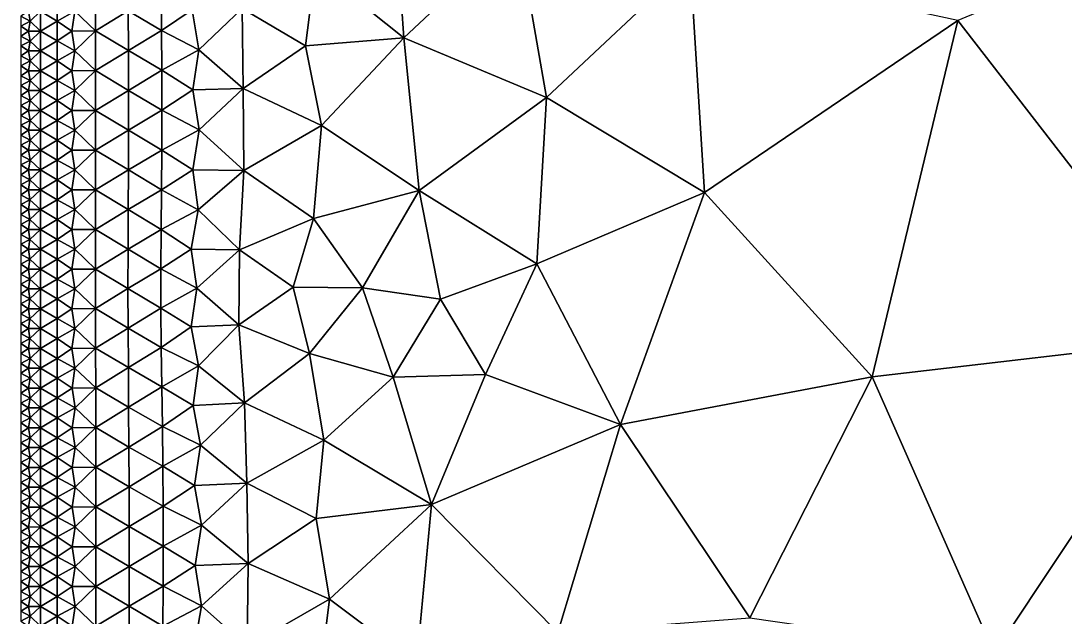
# Model space of a CAD drawing. Header units: metres. Extents: x 0 to 72, y -280 to 0.
# Drawn here: x 0.02 to 21.11, y -210.06 to -198.03 of the extents above; entities that cross this region are included whole.
import ezdxf

# ---------------------------------------------------------------- set-up
doc = ezdxf.new("R2010")
doc.units = ezdxf.units.M

msp = doc.modelspace()

# ---------------------------------------------------------------- linework, layer by layer
at = {"layer": 'layer', "color": 0}
for points in [[(23.9124, -204.431), (27.598, -194.419), (18.9429, -198.024)], [(7.56237, -195.671), (5.97104, -196.946), (7.75063, -198.374)], [(7.75063, -198.374), (10.0519, -196.216), (7.56237, -195.671)], [(10.6364, -199.576), (10.0519, -196.216), (7.75063, -198.374)], [(10.6364, -199.576), (13.5337, -196.853), (10.0519, -196.216)], [(5.97104, -196.946), (4.48562, -197.781), (5.76641, -198.533)], [(5.97104, -196.946), (5.76641, -198.533), (7.75063, -198.374)], [(13.825, -201.492), (13.5337, -196.853), (10.6364, -199.576)], [(13.825, -201.492), (18.9429, -198.024), (13.5337, -196.853)], [(1.52872, -197.43), (1.11137, -197.833), (1.52954, -198.232)], [(1.52872, -197.43), (1.52954, -198.232), (2.18939, -197.826)], [(2.8577, -197.417), (2.18939, -197.826), (2.86152, -198.221)], [(2.8577, -197.417), (2.86152, -198.221), (3.47986, -197.808)], [(0.751328, -197.633), (0.418155, -197.834), (0.751401, -198.034)], [(0.751328, -197.633), (0.751401, -198.034), (1.11137, -197.833)], [(3.47986, -197.808), (2.86152, -198.221), (3.6125, -198.61)], [(3.47986, -197.808), (3.6125, -198.61), (4.48562, -197.781)], [(4.48562, -197.781), (3.6125, -198.61), (4.51229, -199.396)], [(4.48562, -197.781), (4.51229, -199.396), (5.76641, -198.533)], [(0.173582, -197.834), (0.02, -197.934), (0.204108, -198.034)], [(0.02, -197.934), (0.02, -198.135), (0.204108, -198.034)], [(0.173582, -197.834), (0.204108, -198.034), (0.418155, -197.834)], [(0.418155, -197.834), (0.204108, -198.034), (0.418182, -198.234)], [(0.418155, -197.834), (0.418182, -198.234), (0.751401, -198.034)], [(1.11137, -197.833), (0.751401, -198.034), (1.05176, -198.234)], [(1.11137, -197.833), (1.05176, -198.234), (1.52954, -198.232)], [(2.18939, -197.826), (1.52954, -198.232), (2.19108, -198.629)], [(2.18939, -197.826), (2.19108, -198.629), (2.86152, -198.221)], [(17.2107, -205.214), (18.9429, -198.024), (13.825, -201.492)], [(23.9124, -204.431), (18.9429, -198.024), (17.2107, -205.214)], [(0.204108, -198.034), (0.02, -198.135), (0.17359, -198.235)], [(0.02, -198.135), (0.02, -198.335), (0.17359, -198.235)], [(0.17359, -198.235), (0.02, -198.335), (0.204118, -198.435)], [(0.204108, -198.034), (0.17359, -198.235), (0.418182, -198.234)], [(0.17359, -198.235), (0.204118, -198.435), (0.418182, -198.234)], [(0.418182, -198.234), (0.204118, -198.435), (0.418204, -198.635)], [(0.751401, -198.034), (0.418182, -198.234), (0.75147, -198.434)], [(0.418182, -198.234), (0.418204, -198.635), (0.75147, -198.434)], [(0.751401, -198.034), (0.75147, -198.434), (1.05176, -198.234)], [(1.05176, -198.234), (0.75147, -198.434), (1.11168, -198.634)], [(1.05176, -198.234), (1.11168, -198.634), (1.52954, -198.232)], [(1.52954, -198.232), (1.11168, -198.634), (1.53008, -199.033)], [(1.52954, -198.232), (1.53008, -199.033), (2.19108, -198.629)], [(2.86152, -198.221), (2.19108, -198.629), (2.86453, -199.025)], [(2.86152, -198.221), (2.86453, -199.025), (3.6125, -198.61)], [(0.02, -198.335), (0.02, -198.535), (0.204118, -198.435)], [(0.204118, -198.435), (0.02, -198.535), (0.173597, -198.635)], [(0.204118, -198.435), (0.173597, -198.635), (0.418204, -198.635)], [(0.75147, -198.434), (0.418204, -198.635), (0.751516, -198.835)], [(0.75147, -198.434), (0.751516, -198.835), (1.11168, -198.634)], [(5.76641, -198.533), (6.09398, -200.139), (7.75063, -198.374)], [(8.06078, -201.453), (7.75063, -198.374), (6.09398, -200.139)], [(8.06078, -201.453), (10.6364, -199.576), (7.75063, -198.374)], [(0.02, -198.535), (0.02, -198.735), (0.173597, -198.635)], [(0.173597, -198.635), (0.02, -198.735), (0.204125, -198.835)], [(0.173597, -198.635), (0.204125, -198.835), (0.418204, -198.635)], [(0.418204, -198.635), (0.204125, -198.835), (0.418218, -199.035)], [(0.418204, -198.635), (0.418218, -199.035), (0.751516, -198.835)], [(1.11168, -198.634), (0.751516, -198.835), (1.05196, -199.035)], [(1.11168, -198.634), (1.05196, -199.035), (1.53008, -199.033)], [(2.19108, -198.629), (1.53008, -199.033), (2.19218, -199.432)], [(2.19108, -198.629), (2.19218, -199.432), (2.86453, -199.025)], [(3.6125, -198.61), (2.86453, -199.025), (3.49122, -199.42)], [(3.6125, -198.61), (3.49122, -199.42), (4.51229, -199.396)], [(5.76641, -198.533), (4.51229, -199.396), (6.09398, -200.139)], [(0.02, -198.735), (0.02, -198.935), (0.204125, -198.835)], [(0.204125, -198.835), (0.02, -198.935), (0.173601, -199.035)], [(0.204125, -198.835), (0.173601, -199.035), (0.418218, -199.035)], [(0.751516, -198.835), (0.418218, -199.035), (0.751548, -199.235)], [(0.751516, -198.835), (0.751548, -199.235), (1.05196, -199.035)], [(0.02, -198.935), (0.02, -199.135), (0.173601, -199.035)], [(0.173601, -199.035), (0.02, -199.135), (0.204129, -199.235)], [(0.173601, -199.035), (0.204129, -199.235), (0.418218, -199.035)], [(0.418218, -199.035), (0.204129, -199.235), (0.418224, -199.435)], [(0.418218, -199.035), (0.418224, -199.435), (0.751548, -199.235)], [(1.05196, -199.035), (0.751548, -199.235), (1.11183, -199.435)], [(1.05196, -199.035), (1.11183, -199.435), (1.53008, -199.033)], [(1.53008, -199.033), (1.11183, -199.435), (1.53023, -199.835)], [(1.53008, -199.033), (1.53023, -199.835), (2.19218, -199.432)], [(2.86453, -199.025), (2.19218, -199.432), (2.8665, -199.83)], [(2.86453, -199.025), (2.8665, -199.83), (3.49122, -199.42)], [(0.02, -199.135), (0.02, -199.335), (0.204129, -199.235)], [(0.204129, -199.235), (0.02, -199.335), (0.173602, -199.436)], [(0.204129, -199.235), (0.173602, -199.436), (0.418224, -199.435)], [(0.751548, -199.235), (0.418224, -199.435), (0.751552, -199.635)], [(0.751548, -199.235), (0.751552, -199.635), (1.11183, -199.435)], [(0.02, -199.335), (0.02, -199.536), (0.173602, -199.436)], [(0.173602, -199.436), (0.02, -199.536), (0.204129, -199.636)], [(0.173602, -199.436), (0.204129, -199.636), (0.418224, -199.435)], [(0.418224, -199.435), (0.204129, -199.636), (0.418218, -199.836)], [(0.418224, -199.435), (0.418218, -199.836), (0.751552, -199.635)], [(1.11183, -199.435), (0.751552, -199.635), (1.05199, -199.835)], [(1.11183, -199.435), (1.05199, -199.835), (1.53023, -199.835)], [(2.19218, -199.432), (1.53023, -199.835), (2.19219, -200.234)], [(2.19218, -199.432), (2.19219, -200.234), (2.8665, -199.83)], [(3.49122, -199.42), (2.8665, -199.83), (3.62178, -200.228)], [(3.49122, -199.42), (3.62178, -200.228), (4.51229, -199.396)], [(4.51229, -199.396), (3.62178, -200.228), (4.52522, -201.046)], [(4.51229, -199.396), (4.52522, -201.046), (6.09398, -200.139)], [(0.02, -199.536), (0.02, -199.736), (0.204129, -199.636)], [(0.204129, -199.636), (0.02, -199.736), (0.1736, -199.836)], [(0.204129, -199.636), (0.1736, -199.836), (0.418218, -199.836)], [(0.751552, -199.635), (0.418218, -199.836), (0.751525, -200.036)], [(0.751552, -199.635), (0.751525, -200.036), (1.05199, -199.835)], [(10.4416, -202.934), (10.6364, -199.576), (8.06078, -201.453)], [(10.4416, -202.934), (13.825, -201.492), (10.6364, -199.576)], [(0.02, -199.736), (0.02, -199.936), (0.1736, -199.836)], [(0.1736, -199.836), (0.02, -199.936), (0.204123, -200.036)], [(0.1736, -199.836), (0.204123, -200.036), (0.418218, -199.836)], [(0.418218, -199.836), (0.204123, -200.036), (0.418198, -200.236)], [(0.418218, -199.836), (0.418198, -200.236), (0.751525, -200.036)], [(1.05199, -199.835), (0.751525, -200.036), (1.11174, -200.236)], [(1.05199, -199.835), (1.11174, -200.236), (1.53023, -199.835)], [(1.53023, -199.835), (1.11174, -200.236), (1.52977, -200.636)], [(1.53023, -199.835), (1.52977, -200.636), (2.19219, -200.234)], [(2.8665, -199.83), (2.19219, -200.234), (2.86562, -200.635)], [(2.8665, -199.83), (2.86562, -200.635), (3.62178, -200.228)], [(0.02, -199.936), (0.02, -200.136), (0.204123, -200.036)], [(0.204123, -200.036), (0.02, -200.136), (0.173593, -200.236)], [(0.204123, -200.036), (0.173593, -200.236), (0.418198, -200.236)], [(0.751525, -200.036), (0.418198, -200.236), (0.751465, -200.436)], [(0.751525, -200.036), (0.751465, -200.436), (1.11174, -200.236)], [(0.02, -200.136), (0.02, -200.336), (0.173593, -200.236)], [(0.173593, -200.236), (0.02, -200.336), (0.204112, -200.436)], [(0.02, -200.336), (0.02, -200.536), (0.204112, -200.436)], [(0.173593, -200.236), (0.204112, -200.436), (0.418198, -200.236)], [(0.418198, -200.236), (0.204112, -200.436), (0.418164, -200.636)], [(0.418198, -200.236), (0.418164, -200.636), (0.751465, -200.436)], [(1.11174, -200.236), (0.751465, -200.436), (1.05178, -200.636)], [(1.11174, -200.236), (1.05178, -200.636), (1.52977, -200.636)], [(2.19219, -200.234), (1.52977, -200.636), (2.1904, -201.036)], [(2.19219, -200.234), (2.1904, -201.036), (2.86562, -200.635)], [(3.62178, -200.228), (2.86562, -200.635), (3.49078, -201.038)], [(3.62178, -200.228), (3.49078, -201.038), (4.52522, -201.046)], [(6.09398, -200.139), (4.52522, -201.046), (5.93014, -202.019)], [(6.09398, -200.139), (5.93014, -202.019), (8.06078, -201.453)], [(0.204112, -200.436), (0.02, -200.536), (0.173582, -200.636)], [(0.02, -200.536), (0.02, -200.737), (0.173582, -200.636)], [(0.204112, -200.436), (0.173582, -200.636), (0.418164, -200.636)], [(0.751465, -200.436), (0.418164, -200.636), (0.751366, -200.837)], [(0.751465, -200.436), (0.751366, -200.837), (1.05178, -200.636)], [(0.173582, -200.636), (0.02, -200.737), (0.204095, -200.837)], [(0.02, -200.737), (0.02, -200.937), (0.204095, -200.837)], [(0.173582, -200.636), (0.204095, -200.837), (0.418164, -200.636)], [(0.418164, -200.636), (0.204095, -200.837), (0.41812, -201.037)], [(0.418164, -200.636), (0.41812, -201.037), (0.751366, -200.837)], [(1.05178, -200.636), (0.751366, -200.837), (1.11134, -201.037)], [(1.05178, -200.636), (1.11134, -201.037), (1.52977, -200.636)], [(1.52977, -200.636), (1.11134, -201.037), (1.52868, -201.437)], [(1.52977, -200.636), (1.52868, -201.437), (2.1904, -201.036)], [(2.86562, -200.635), (2.1904, -201.036), (2.86006, -201.438)], [(2.86562, -200.635), (2.86006, -201.438), (3.49078, -201.038)], [(0.204095, -200.837), (0.02, -200.937), (0.173567, -201.037)], [(0.02, -200.937), (0.02, -201.137), (0.173567, -201.037)], [(0.204095, -200.837), (0.173567, -201.037), (0.41812, -201.037)], [(0.751366, -200.837), (0.41812, -201.037), (0.751249, -201.237)], [(0.751366, -200.837), (0.751249, -201.237), (1.11134, -201.037)], [(0.173567, -201.037), (0.02, -201.137), (0.204075, -201.237)], [(0.02, -201.137), (0.02, -201.337), (0.204075, -201.237)], [(0.173567, -201.037), (0.204075, -201.237), (0.41812, -201.037)], [(0.41812, -201.037), (0.204075, -201.237), (0.418068, -201.437)], [(0.41812, -201.037), (0.418068, -201.437), (0.751249, -201.237)], [(1.11134, -201.037), (0.751249, -201.237), (1.05133, -201.437)], [(1.11134, -201.037), (1.05133, -201.437), (1.52868, -201.437)], [(2.1904, -201.036), (1.52868, -201.437), (2.18713, -201.837)], [(2.1904, -201.036), (2.18713, -201.837), (2.86006, -201.438)], [(3.49078, -201.038), (2.86006, -201.438), (3.60072, -201.841)], [(3.49078, -201.038), (3.60072, -201.841), (4.52522, -201.046)], [(4.52522, -201.046), (3.60072, -201.841), (4.43355, -202.648)], [(4.52522, -201.046), (4.43355, -202.648), (5.93014, -202.019)], [(0.204075, -201.237), (0.02, -201.337), (0.173551, -201.437)], [(0.02, -201.337), (0.02, -201.537), (0.173551, -201.437)], [(0.204075, -201.237), (0.173551, -201.437), (0.418068, -201.437)], [(0.751249, -201.237), (0.418068, -201.437), (0.75111, -201.637)], [(0.751249, -201.237), (0.75111, -201.637), (1.05133, -201.437)], [(0.173551, -201.437), (0.02, -201.537), (0.204054, -201.637)], [(0.02, -201.537), (0.02, -201.737), (0.204054, -201.637)], [(0.173551, -201.437), (0.204054, -201.637), (0.418068, -201.437)], [(0.418068, -201.437), (0.204054, -201.637), (0.418017, -201.837)], [(0.418068, -201.437), (0.418017, -201.837), (0.75111, -201.637)], [(1.05133, -201.437), (0.75111, -201.637), (1.11076, -201.837)], [(1.05133, -201.437), (1.11076, -201.837), (1.52868, -201.437)], [(1.52868, -201.437), (1.11076, -201.837), (1.52741, -202.237)], [(1.52868, -201.437), (1.52741, -202.237), (2.18713, -201.837)], [(2.86006, -201.438), (2.18713, -201.837), (2.85219, -202.237)], [(2.86006, -201.438), (2.85219, -202.237), (3.60072, -201.841)], [(6.91752, -203.417), (8.06078, -201.453), (5.93014, -202.019)], [(8.49258, -203.645), (8.06078, -201.453), (6.91752, -203.417)], [(8.49258, -203.645), (10.4416, -202.934), (8.06078, -201.453)], [(12.1305, -206.175), (13.825, -201.492), (10.4416, -202.934)], [(17.2107, -205.214), (13.825, -201.492), (12.1305, -206.175)], [(0.204054, -201.637), (0.02, -201.737), (0.173535, -201.837)], [(0.02, -201.737), (0.02, -201.938), (0.173535, -201.837)], [(0.204054, -201.637), (0.173535, -201.837), (0.418017, -201.837)], [(0.75111, -201.637), (0.418017, -201.837), (0.750989, -202.037)], [(0.75111, -201.637), (0.750989, -202.037), (1.11076, -201.837)], [(0.173535, -201.837), (0.02, -201.938), (0.204035, -202.038)], [(0.02, -201.938), (0.02, -202.138), (0.204035, -202.038)], [(0.173535, -201.837), (0.204035, -202.038), (0.418017, -201.837)], [(0.418017, -201.837), (0.204035, -202.038), (0.417974, -202.238)], [(0.418017, -201.837), (0.417974, -202.238), (0.750989, -202.037)], [(1.11076, -201.837), (0.750989, -202.037), (1.05085, -202.237)], [(1.11076, -201.837), (1.05085, -202.237), (1.52741, -202.237)], [(2.18713, -201.837), (1.52741, -202.237), (2.18404, -202.635)], [(2.18713, -201.837), (2.18404, -202.635), (2.85219, -202.237)], [(3.60072, -201.841), (2.85219, -202.237), (3.45902, -202.636)], [(3.60072, -201.841), (3.45902, -202.636), (4.43355, -202.648)], [(5.93014, -202.019), (4.43355, -202.648), (5.51775, -203.4)], [(5.93014, -202.019), (5.51775, -203.4), (6.91752, -203.417)], [(0.204035, -202.038), (0.02, -202.138), (0.173521, -202.238)], [(0.02, -202.138), (0.02, -202.338), (0.173521, -202.238)], [(0.173521, -202.238), (0.02, -202.338), (0.204021, -202.438)], [(0.204035, -202.038), (0.173521, -202.238), (0.417974, -202.238)], [(0.173521, -202.238), (0.204021, -202.438), (0.417974, -202.238)], [(0.417974, -202.238), (0.204021, -202.438), (0.417947, -202.638)], [(0.417974, -202.238), (0.417947, -202.638), (0.750886, -202.438)], [(0.750989, -202.037), (0.417974, -202.238), (0.750886, -202.438)], [(0.750989, -202.037), (0.750886, -202.438), (1.05085, -202.237)], [(1.05085, -202.237), (0.750886, -202.438), (1.1103, -202.637)], [(1.05085, -202.237), (1.1103, -202.637), (1.52741, -202.237)], [(1.52741, -202.237), (1.1103, -202.637), (1.5267, -203.036)], [(1.52741, -202.237), (1.5267, -203.036), (2.18404, -202.635)], [(2.85219, -202.237), (2.18404, -202.635), (2.84652, -203.031)], [(2.85219, -202.237), (2.84652, -203.031), (3.45902, -202.636)], [(0.02, -202.338), (0.02, -202.538), (0.204021, -202.438)], [(0.204021, -202.438), (0.02, -202.538), (0.173514, -202.638)], [(0.204021, -202.438), (0.173514, -202.638), (0.417947, -202.638)], [(0.750886, -202.438), (0.417947, -202.638), (0.750838, -202.838)], [(0.750886, -202.438), (0.750838, -202.838), (1.1103, -202.637)], [(0.02, -202.538), (0.02, -202.738), (0.173514, -202.638)], [(0.173514, -202.638), (0.02, -202.738), (0.204015, -202.838)], [(0.173514, -202.638), (0.204015, -202.838), (0.417947, -202.638)], [(0.417947, -202.638), (0.204015, -202.838), (0.417942, -203.038)], [(0.417947, -202.638), (0.417942, -203.038), (0.750838, -202.838)], [(1.1103, -202.637), (0.750838, -202.838), (1.05062, -203.038)], [(1.1103, -202.637), (1.05062, -203.038), (1.5267, -203.036)], [(2.18404, -202.635), (1.5267, -203.036), (2.18314, -203.432)], [(2.18404, -202.635), (2.18314, -203.432), (2.84652, -203.031)], [(3.45902, -202.636), (2.84652, -203.031), (3.57618, -203.42)], [(3.45902, -202.636), (3.57618, -203.42), (4.43355, -202.648)], [(4.43355, -202.648), (3.57618, -203.42), (4.42494, -204.166)], [(4.43355, -202.648), (4.42494, -204.166), (5.51775, -203.4)], [(0.02, -202.738), (0.02, -202.938), (0.204015, -202.838)], [(0.204015, -202.838), (0.02, -202.938), (0.173513, -203.038)], [(0.204015, -202.838), (0.173513, -203.038), (0.417942, -203.038)], [(0.750838, -202.838), (0.417942, -203.038), (0.750846, -203.238)], [(0.750838, -202.838), (0.750846, -203.238), (1.05062, -203.038)], [(0.02, -202.938), (0.02, -203.139), (0.173513, -203.038)], [(0.173513, -203.038), (0.02, -203.139), (0.204019, -203.238)], [(0.173513, -203.038), (0.204019, -203.238), (0.417942, -203.038)], [(0.417942, -203.038), (0.204019, -203.238), (0.417963, -203.438)], [(0.417942, -203.038), (0.417963, -203.438), (0.750846, -203.238)], [(1.05062, -203.038), (0.750846, -203.238), (1.11029, -203.437)], [(1.05062, -203.038), (1.11029, -203.437), (1.5267, -203.036)], [(1.5267, -203.036), (1.11029, -203.437), (1.52716, -203.835)], [(1.5267, -203.036), (1.52716, -203.835), (2.18314, -203.432)], [(2.84652, -203.031), (2.18314, -203.432), (2.8471, -203.824)], [(2.84652, -203.031), (2.8471, -203.824), (3.57618, -203.42)], [(9.40368, -205.164), (10.4416, -202.934), (8.49258, -203.645)], [(12.1305, -206.175), (10.4416, -202.934), (9.40368, -205.164)], [(0.02, -203.139), (0.02, -203.339), (0.204019, -203.238)], [(0.204019, -203.238), (0.02, -203.339), (0.173521, -203.439)], [(0.204019, -203.238), (0.173521, -203.439), (0.417963, -203.438)], [(0.750846, -203.238), (0.417963, -203.438), (0.75092, -203.638)], [(0.750846, -203.238), (0.75092, -203.638), (1.11029, -203.437)], [(0.02, -203.339), (0.02, -203.539), (0.173521, -203.439)], [(0.173521, -203.439), (0.02, -203.539), (0.204034, -203.639)], [(0.173521, -203.439), (0.204034, -203.639), (0.417963, -203.438)], [(0.417963, -203.438), (0.204034, -203.639), (0.418011, -203.839)], [(0.417963, -203.438), (0.418011, -203.839), (0.75092, -203.638)], [(1.11029, -203.437), (0.75092, -203.638), (1.05087, -203.838)], [(1.11029, -203.437), (1.05087, -203.838), (1.52716, -203.835)], [(2.18314, -203.432), (1.52716, -203.835), (2.18549, -204.229)], [(2.18314, -203.432), (2.18549, -204.229), (2.8471, -203.824)], [(3.57618, -203.42), (2.8471, -203.824), (3.45868, -204.206)], [(3.57618, -203.42), (3.45868, -204.206), (4.42494, -204.166)], [(5.51775, -203.4), (4.42494, -204.166), (5.8497, -204.741)], [(5.51775, -203.4), (5.8497, -204.741), (6.91752, -203.417)], [(7.54104, -205.216), (6.91752, -203.417), (5.8497, -204.741)], [(7.54104, -205.216), (8.49258, -203.645), (6.91752, -203.417)], [(0.02, -203.539), (0.02, -203.739), (0.204034, -203.639)], [(0.204034, -203.639), (0.02, -203.739), (0.173537, -203.839)], [(0.204034, -203.639), (0.173537, -203.839), (0.418011, -203.839)], [(0.75092, -203.638), (0.418011, -203.839), (0.751065, -204.038)], [(0.75092, -203.638), (0.751065, -204.038), (1.05087, -203.838)], [(9.40368, -205.164), (8.49258, -203.645), (7.54104, -205.216)], [(0.02, -203.739), (0.02, -203.939), (0.173537, -203.839)], [(0.173537, -203.839), (0.02, -203.939), (0.204059, -204.039)], [(0.173537, -203.839), (0.204059, -204.039), (0.418011, -203.839)], [(0.418011, -203.839), (0.204059, -204.039), (0.418081, -204.239)], [(0.418011, -203.839), (0.418081, -204.239), (0.751065, -204.038)], [(1.05087, -203.838), (0.751065, -204.038), (1.11084, -204.237)], [(1.05087, -203.838), (1.11084, -204.237), (1.52716, -203.835)], [(1.52716, -203.835), (1.11084, -204.237), (1.52882, -204.635)], [(1.52716, -203.835), (1.52882, -204.635), (2.18549, -204.229)], [(2.8471, -203.824), (2.18549, -204.229), (2.85471, -204.617)], [(2.8471, -203.824), (2.85471, -204.617), (3.45868, -204.206)], [(0.02, -203.939), (0.02, -204.139), (0.204059, -204.039)], [(0.204059, -204.039), (0.02, -204.139), (0.173561, -204.239)], [(0.02, -204.139), (0.02, -204.339), (0.173561, -204.239)], [(0.204059, -204.039), (0.173561, -204.239), (0.418081, -204.239)], [(0.751065, -204.038), (0.418081, -204.239), (0.751252, -204.439)], [(0.751065, -204.038), (0.751252, -204.439), (1.11084, -204.237)], [(0.173561, -204.239), (0.02, -204.339), (0.204092, -204.439)], [(0.02, -204.339), (0.02, -204.54), (0.204092, -204.439)], [(0.173561, -204.239), (0.204092, -204.439), (0.418081, -204.239)], [(0.418081, -204.239), (0.204092, -204.439), (0.418168, -204.639)], [(0.418081, -204.239), (0.418168, -204.639), (0.751252, -204.439)], [(1.11084, -204.237), (0.751252, -204.439), (1.05157, -204.638)], [(1.11084, -204.237), (1.05157, -204.638), (1.52882, -204.635)], [(2.18549, -204.229), (1.52882, -204.635), (2.19047, -205.027)], [(2.18549, -204.229), (2.19047, -205.027), (2.85471, -204.617)], [(3.45868, -204.206), (2.85471, -204.617), (3.60396, -204.992)], [(3.45868, -204.206), (3.60396, -204.992), (4.42494, -204.166)], [(4.42494, -204.166), (3.60396, -204.992), (4.53458, -205.737)], [(4.42494, -204.166), (4.53458, -205.737), (5.8497, -204.741)], [(0.204092, -204.439), (0.02, -204.54), (0.173589, -204.64)], [(0.02, -204.54), (0.02, -204.74), (0.173589, -204.64)], [(0.204092, -204.439), (0.173589, -204.64), (0.418168, -204.639)], [(0.751252, -204.439), (0.418168, -204.639), (0.751492, -204.839)], [(0.751252, -204.439), (0.751492, -204.839), (1.05157, -204.638)], [(19.6761, -210.791), (23.9124, -204.431), (17.2107, -205.214)], [(26.9092, -213.752), (23.9124, -204.431), (19.6761, -210.791)], [(0.173589, -204.64), (0.02, -204.74), (0.20413, -204.84)], [(0.02, -204.74), (0.02, -204.94), (0.20413, -204.84)], [(0.173589, -204.64), (0.20413, -204.84), (0.418168, -204.639)], [(0.418168, -204.639), (0.20413, -204.84), (0.418265, -205.04)], [(0.418168, -204.639), (0.418265, -205.04), (0.751492, -204.839)], [(1.05157, -204.638), (0.751492, -204.839), (1.11183, -205.038)], [(1.05157, -204.638), (1.11183, -205.038), (1.52882, -204.635)], [(1.52882, -204.635), (1.11183, -205.038), (1.53114, -205.435)], [(1.52882, -204.635), (1.53114, -205.435), (2.19047, -205.027)], [(2.85471, -204.617), (2.19047, -205.027), (2.86627, -205.414)], [(2.85471, -204.617), (2.86627, -205.414), (3.60396, -204.992)], [(5.8497, -204.741), (4.53458, -205.737), (6.13938, -206.49)], [(5.8497, -204.741), (6.13938, -206.49), (7.54104, -205.216)], [(0.20413, -204.84), (0.02, -204.94), (0.17362, -205.04)], [(0.02, -204.94), (0.02, -205.14), (0.17362, -205.04)], [(0.20413, -204.84), (0.17362, -205.04), (0.418265, -205.04)], [(0.751492, -204.839), (0.418265, -205.04), (0.751731, -205.239)], [(0.751492, -204.839), (0.751731, -205.239), (1.11183, -205.038)], [(0.17362, -205.04), (0.02, -205.14), (0.20417, -205.24)], [(0.02, -205.14), (0.02, -205.34), (0.20417, -205.24)], [(0.17362, -205.04), (0.20417, -205.24), (0.418265, -205.04)], [(0.418265, -205.04), (0.20417, -205.24), (0.418364, -205.44)], [(0.418265, -205.04), (0.418364, -205.44), (0.751731, -205.239)], [(1.11183, -205.038), (0.751731, -205.239), (1.0525, -205.438)], [(1.11183, -205.038), (1.0525, -205.438), (1.53114, -205.435)], [(2.19047, -205.027), (1.53114, -205.435), (2.19632, -205.827)], [(2.19047, -205.027), (2.19632, -205.827), (2.86627, -205.414)], [(3.60396, -204.992), (2.86627, -205.414), (3.50159, -205.794)], [(3.60396, -204.992), (3.50159, -205.794), (4.53458, -205.737)], [(8.31371, -207.79), (9.40368, -205.164), (7.54104, -205.216)], [(12.1305, -206.175), (9.40368, -205.164), (8.31371, -207.79)], [(0.20417, -205.24), (0.02, -205.34), (0.173651, -205.44)], [(0.02, -205.34), (0.02, -205.54), (0.173651, -205.44)], [(0.20417, -205.24), (0.173651, -205.44), (0.418364, -205.44)], [(0.751731, -205.239), (0.418364, -205.44), (0.75199, -205.639)], [(0.751731, -205.239), (0.75199, -205.639), (1.0525, -205.438)], [(8.31371, -207.79), (7.54104, -205.216), (6.13938, -206.49)], [(14.7409, -210.078), (17.2107, -205.214), (12.1305, -206.175)], [(19.6761, -210.791), (17.2107, -205.214), (14.7409, -210.078)], [(0.173651, -205.44), (0.02, -205.54), (0.20421, -205.64)], [(0.02, -205.54), (0.02, -205.741), (0.20421, -205.64)], [(0.173651, -205.44), (0.20421, -205.64), (0.418364, -205.44)], [(0.418364, -205.44), (0.20421, -205.64), (0.418458, -205.84)], [(0.418364, -205.44), (0.418458, -205.84), (0.75199, -205.639)], [(1.0525, -205.438), (0.75199, -205.639), (1.11294, -205.838)], [(1.0525, -205.438), (1.11294, -205.838), (1.53114, -205.435)], [(1.53114, -205.435), (1.11294, -205.838), (1.53343, -206.235)], [(1.53114, -205.435), (1.53343, -206.235), (2.19632, -205.827)], [(2.86627, -205.414), (2.19632, -205.827), (2.87779, -206.215)], [(2.86627, -205.414), (2.87779, -206.215), (3.50159, -205.794)], [(0.20421, -205.64), (0.02, -205.741), (0.17368, -205.841)], [(0.02, -205.741), (0.02, -205.941), (0.17368, -205.841)], [(0.20421, -205.64), (0.17368, -205.841), (0.418458, -205.84)], [(0.75199, -205.639), (0.418458, -205.84), (0.75221, -206.04)], [(0.75199, -205.639), (0.75221, -206.04), (1.11294, -205.838)], [(2.19632, -205.827), (1.53343, -206.235), (2.2013, -206.629)], [(2.19632, -205.827), (2.2013, -206.629), (2.87779, -206.215)], [(3.50159, -205.794), (2.87779, -206.215), (3.64753, -206.591)], [(3.50159, -205.794), (3.64753, -206.591), (4.53458, -205.737)], [(4.53458, -205.737), (3.64753, -206.591), (4.58462, -207.359)], [(4.53458, -205.737), (4.58462, -207.359), (6.13938, -206.49)], [(0.17368, -205.841), (0.02, -205.941), (0.204246, -206.041)], [(0.02, -205.941), (0.02, -206.141), (0.204246, -206.041)], [(0.17368, -205.841), (0.204246, -206.041), (0.418458, -205.84)], [(0.418458, -205.84), (0.204246, -206.041), (0.418541, -206.241)], [(0.418458, -205.84), (0.418541, -206.241), (0.75221, -206.04)], [(0.75221, -206.04), (0.418541, -206.241), (0.752423, -206.44)], [(1.11294, -205.838), (0.75221, -206.04), (1.05337, -206.239)], [(0.75221, -206.04), (0.752423, -206.44), (1.05337, -206.239)], [(1.11294, -205.838), (1.05337, -206.239), (1.53343, -206.235)], [(0.204246, -206.041), (0.02, -206.141), (0.173706, -206.241)], [(0.02, -206.141), (0.02, -206.341), (0.173706, -206.241)], [(0.173706, -206.241), (0.02, -206.341), (0.204277, -206.441)], [(0.204246, -206.041), (0.173706, -206.241), (0.418541, -206.241)], [(0.173706, -206.241), (0.204277, -206.441), (0.418541, -206.241)], [(0.418541, -206.241), (0.204277, -206.441), (0.418612, -206.641)], [(0.418541, -206.241), (0.418612, -206.641), (0.752423, -206.44)], [(1.05337, -206.239), (0.752423, -206.44), (1.11388, -206.639)], [(1.05337, -206.239), (1.11388, -206.639), (1.53343, -206.235)], [(1.53343, -206.235), (1.11388, -206.639), (1.53516, -207.037)], [(1.53343, -206.235), (1.53516, -207.037), (2.2013, -206.629)], [(2.87779, -206.215), (2.2013, -206.629), (2.88576, -207.018)], [(2.87779, -206.215), (2.88576, -207.018), (3.64753, -206.591)], [(10.8655, -210.374), (12.1305, -206.175), (8.31371, -207.79)], [(14.7409, -210.078), (12.1305, -206.175), (10.8655, -210.374)], [(0.02, -206.341), (0.02, -206.541), (0.204277, -206.441)], [(0.204277, -206.441), (0.02, -206.541), (0.173728, -206.641)], [(0.204277, -206.441), (0.173728, -206.641), (0.418612, -206.641)], [(0.752423, -206.44), (0.418612, -206.641), (0.75258, -206.84)], [(0.752423, -206.44), (0.75258, -206.84), (1.11388, -206.639)], [(0.02, -206.541), (0.02, -206.741), (0.173728, -206.641)], [(0.173728, -206.641), (0.02, -206.741), (0.204302, -206.841)], [(0.173728, -206.641), (0.204302, -206.841), (0.418612, -206.641)], [(0.418612, -206.641), (0.204302, -206.841), (0.418668, -207.041)], [(0.418612, -206.641), (0.418668, -207.041), (0.75258, -206.84)], [(1.11388, -206.639), (0.75258, -206.84), (1.05402, -207.04)], [(1.11388, -206.639), (1.05402, -207.04), (1.53516, -207.037)], [(2.2013, -206.629), (1.53516, -207.037), (2.2047, -207.431)], [(2.2013, -206.629), (2.2047, -207.431), (2.88576, -207.018)], [(3.64753, -206.591), (2.88576, -207.018), (3.52875, -207.403)], [(3.64753, -206.591), (3.52875, -207.403), (4.58462, -207.359)], [(6.13938, -206.49), (4.58462, -207.359), (5.98549, -208.071)], [(6.13938, -206.49), (5.98549, -208.071), (8.31371, -207.79)], [(0.02, -206.741), (0.02, -206.942), (0.204302, -206.841)], [(0.204302, -206.841), (0.02, -206.942), (0.173744, -207.042)], [(0.204302, -206.841), (0.173744, -207.042), (0.418668, -207.041)], [(0.75258, -206.84), (0.418668, -207.041), (0.752718, -207.241)], [(0.75258, -206.84), (0.752718, -207.241), (1.05402, -207.04)], [(0.02, -206.942), (0.02, -207.142), (0.173744, -207.042)], [(0.173744, -207.042), (0.02, -207.142), (0.204321, -207.242)], [(0.173744, -207.042), (0.204321, -207.242), (0.418668, -207.041)], [(0.418668, -207.041), (0.204321, -207.242), (0.418709, -207.442)], [(0.418668, -207.041), (0.418709, -207.442), (0.752718, -207.241)], [(1.05402, -207.04), (0.752718, -207.241), (1.1145, -207.44)], [(1.05402, -207.04), (1.1145, -207.44), (1.53516, -207.037)], [(1.53516, -207.037), (1.1145, -207.44), (1.53621, -207.838)], [(1.53516, -207.037), (1.53621, -207.838), (2.2047, -207.431)], [(2.88576, -207.018), (2.2047, -207.431), (2.89121, -207.822)], [(2.88576, -207.018), (2.89121, -207.822), (3.52875, -207.403)], [(0.02, -207.142), (0.02, -207.342), (0.204321, -207.242)], [(0.204321, -207.242), (0.02, -207.342), (0.173757, -207.442)], [(0.204321, -207.242), (0.173757, -207.442), (0.418709, -207.442)], [(0.752718, -207.241), (0.418709, -207.442), (0.752803, -207.641)], [(0.752718, -207.241), (0.752803, -207.641), (1.1145, -207.44)], [(0.02, -207.342), (0.02, -207.542), (0.173757, -207.442)], [(0.173757, -207.442), (0.02, -207.542), (0.204334, -207.642)], [(0.173757, -207.442), (0.204334, -207.642), (0.418709, -207.442)], [(0.418709, -207.442), (0.204334, -207.642), (0.418734, -207.842)], [(0.418709, -207.442), (0.418734, -207.842), (0.752803, -207.641)], [(1.1145, -207.44), (0.752803, -207.641), (1.05438, -207.841)], [(1.1145, -207.44), (1.05438, -207.841), (1.53621, -207.838)], [(2.2047, -207.431), (1.53621, -207.838), (2.20655, -208.234)], [(2.2047, -207.431), (2.20655, -208.234), (2.89121, -207.822)], [(3.52875, -207.403), (2.89121, -207.822), (3.66835, -208.205)], [(3.52875, -207.403), (3.66835, -208.205), (4.58462, -207.359)], [(4.58462, -207.359), (3.66835, -208.205), (4.60961, -208.982)], [(4.58462, -207.359), (4.60961, -208.982), (5.98549, -208.071)], [(0.02, -207.542), (0.02, -207.742), (0.204334, -207.642)], [(0.204334, -207.642), (0.02, -207.742), (0.173764, -207.842)], [(0.204334, -207.642), (0.173764, -207.842), (0.418734, -207.842)], [(0.752803, -207.641), (0.418734, -207.842), (0.752861, -208.042)], [(0.752803, -207.641), (0.752861, -208.042), (1.05438, -207.841)], [(0.02, -207.742), (0.02, -207.942), (0.173764, -207.842)], [(0.173764, -207.842), (0.02, -207.942), (0.204341, -208.042)], [(0.173764, -207.842), (0.204341, -208.042), (0.418734, -207.842)], [(0.418734, -207.842), (0.204341, -208.042), (0.418745, -208.242)], [(0.418734, -207.842), (0.418745, -208.242), (0.752861, -208.042)], [(1.05438, -207.841), (0.752861, -208.042), (1.11479, -208.241)], [(1.05438, -207.841), (1.11479, -208.241), (1.53621, -207.838)], [(1.53621, -207.838), (1.11479, -208.241), (1.53653, -208.64)], [(1.53621, -207.838), (1.53653, -208.64), (2.20655, -208.234)], [(2.89121, -207.822), (2.20655, -208.234), (2.89366, -208.628)], [(2.89121, -207.822), (2.89366, -208.628), (3.66835, -208.205)], [(5.98549, -208.071), (6.25587, -209.7), (8.31371, -207.79)], [(8.0066, -211.015), (8.31371, -207.79), (6.25587, -209.7)], [(8.0066, -211.015), (10.8655, -210.374), (8.31371, -207.79)], [(0.02, -207.942), (0.02, -208.143), (0.204341, -208.042)], [(0.204341, -208.042), (0.02, -208.143), (0.173766, -208.243)], [(0.02, -208.143), (0.02, -208.343), (0.173766, -208.243)], [(0.204341, -208.042), (0.173766, -208.243), (0.418745, -208.242)], [(0.752861, -208.042), (0.418745, -208.242), (0.752873, -208.442)], [(0.752861, -208.042), (0.752873, -208.442), (1.11479, -208.241)], [(5.98549, -208.071), (4.60961, -208.982), (6.25587, -209.7)], [(0.173766, -208.243), (0.02, -208.343), (0.204342, -208.443)], [(0.02, -208.343), (0.02, -208.543), (0.204342, -208.443)], [(0.173766, -208.243), (0.204342, -208.443), (0.418745, -208.242)], [(0.418745, -208.242), (0.204342, -208.443), (0.418739, -208.643)], [(0.418745, -208.242), (0.418739, -208.643), (0.752873, -208.442)], [(1.11479, -208.241), (0.752873, -208.442), (1.05446, -208.642)], [(1.11479, -208.241), (1.05446, -208.642), (1.53653, -208.64)], [(2.20655, -208.234), (1.53653, -208.64), (2.20672, -209.038)], [(2.20655, -208.234), (2.20672, -209.038), (2.89366, -208.628)], [(3.66835, -208.205), (2.89366, -208.628), (3.53881, -209.02)], [(3.66835, -208.205), (3.53881, -209.02), (4.60961, -208.982)], [(0.204342, -208.443), (0.02, -208.543), (0.173764, -208.643)], [(0.02, -208.543), (0.02, -208.743), (0.173764, -208.643)], [(0.204342, -208.443), (0.173764, -208.643), (0.418739, -208.643)], [(0.752873, -208.442), (0.418739, -208.643), (0.752846, -208.843)], [(0.752873, -208.442), (0.752846, -208.843), (1.05446, -208.642)], [(0.173764, -208.643), (0.02, -208.743), (0.204336, -208.843)], [(0.02, -208.743), (0.02, -208.943), (0.204336, -208.843)], [(0.173764, -208.643), (0.204336, -208.843), (0.418739, -208.643)], [(0.418739, -208.643), (0.204336, -208.843), (0.418717, -209.043)], [(0.418739, -208.643), (0.418717, -209.043), (0.752846, -208.843)], [(1.05446, -208.642), (0.752846, -208.843), (1.11471, -209.042)], [(1.05446, -208.642), (1.11471, -209.042), (1.53653, -208.64)], [(1.53653, -208.64), (1.11471, -209.042), (1.53604, -209.442)], [(1.53653, -208.64), (1.53604, -209.442), (2.20672, -209.038)], [(2.89366, -208.628), (2.20672, -209.038), (2.89298, -209.436)], [(2.89366, -208.628), (2.89298, -209.436), (3.53881, -209.02)], [(0.204336, -208.843), (0.02, -208.943), (0.173756, -209.043)], [(0.02, -208.943), (0.02, -209.143), (0.173756, -209.043)], [(0.204336, -208.843), (0.173756, -209.043), (0.418717, -209.043)], [(0.752846, -208.843), (0.418717, -209.043), (0.752776, -209.243)], [(0.752846, -208.843), (0.752776, -209.243), (1.11471, -209.042)], [(3.53881, -209.02), (3.66846, -209.833), (4.60961, -208.982)], [(4.60961, -208.982), (3.66846, -209.833), (4.593, -210.657)], [(4.60961, -208.982), (4.593, -210.657), (6.25587, -209.7)], [(0.173756, -209.043), (0.02, -209.143), (0.204322, -209.243)], [(0.02, -209.143), (0.02, -209.343), (0.204322, -209.243)], [(0.173756, -209.043), (0.204322, -209.243), (0.418717, -209.043)], [(0.418717, -209.043), (0.204322, -209.243), (0.418676, -209.444)], [(0.418717, -209.043), (0.418676, -209.444), (0.752776, -209.243)], [(1.11471, -209.042), (0.752776, -209.243), (1.05421, -209.443)], [(1.11471, -209.042), (1.05421, -209.443), (1.53604, -209.442)], [(2.20672, -209.038), (1.53604, -209.442), (2.20492, -209.842)], [(2.20672, -209.038), (2.20492, -209.842), (2.89298, -209.436)], [(3.53881, -209.02), (2.89298, -209.436), (3.66846, -209.833)], [(0.204322, -209.243), (0.02, -209.343), (0.173742, -209.444)], [(0.02, -209.343), (0.02, -209.544), (0.173742, -209.444)], [(0.204322, -209.243), (0.173742, -209.444), (0.418676, -209.444)], [(0.752776, -209.243), (0.418676, -209.444), (0.752654, -209.644)], [(0.752776, -209.243), (0.752654, -209.644), (1.05421, -209.443)], [(0.173742, -209.444), (0.02, -209.544), (0.204301, -209.644)], [(0.02, -209.544), (0.02, -209.744), (0.204301, -209.644)], [(0.173742, -209.444), (0.204301, -209.644), (0.418676, -209.444)], [(0.418676, -209.444), (0.204301, -209.644), (0.418617, -209.844)], [(0.418676, -209.444), (0.418617, -209.844), (0.752654, -209.644)], [(1.05421, -209.443), (0.752654, -209.644), (1.11423, -209.844)], [(1.05421, -209.443), (1.11423, -209.844), (1.53604, -209.442)], [(1.53604, -209.442), (1.11423, -209.844), (1.53467, -210.245)], [(1.53604, -209.442), (1.53467, -210.245), (2.20492, -209.842)], [(2.89298, -209.436), (2.20492, -209.842), (2.88815, -210.244)], [(2.89298, -209.436), (2.88815, -210.244), (3.66846, -209.833)], [(0.204301, -209.644), (0.02, -209.744), (0.173723, -209.844)], [(0.02, -209.744), (0.02, -209.944), (0.173723, -209.844)], [(0.204301, -209.644), (0.173723, -209.844), (0.418617, -209.844)], [(0.752654, -209.644), (0.418617, -209.844), (0.752498, -210.044)], [(0.752654, -209.644), (0.752498, -210.044), (1.11423, -209.844)], [(3.66846, -209.833), (2.88815, -210.244), (3.52479, -210.651)], [(3.66846, -209.833), (3.52479, -210.651), (4.593, -210.657)], [(6.25587, -209.7), (4.593, -210.657), (6.0092, -211.662)], [(6.25587, -209.7), (6.0092, -211.662), (8.0066, -211.015)], [(0.173723, -209.844), (0.02, -209.944), (0.204273, -210.044)], [(0.02, -209.944), (0.02, -210.144), (0.204273, -210.044)], [(0.204273, -210.044), (0.02, -210.144), (0.173698, -210.244)], [(0.204273, -210.044), (0.173698, -210.244), (0.418542, -210.244)], [(0.173723, -209.844), (0.204273, -210.044), (0.418617, -209.844)], [(0.418617, -209.844), (0.204273, -210.044), (0.418542, -210.244)], [(0.418617, -209.844), (0.418542, -210.244), (0.752498, -210.044)], [(0.752498, -210.044), (0.418542, -210.244), (0.752286, -210.445)], [(0.752498, -210.044), (0.752286, -210.445), (1.05363, -210.244)], [(1.11423, -209.844), (0.752498, -210.044), (1.05363, -210.244)], [(1.11423, -209.844), (1.05363, -210.244), (1.53467, -210.245)], [(2.20492, -209.842), (1.53467, -210.245), (2.20085, -210.647)], [(2.20492, -209.842), (2.20085, -210.647), (2.88815, -210.244)]]:
    msp.add_3dface(points, dxfattribs=at)

doc.saveas('drawing.dxf')
